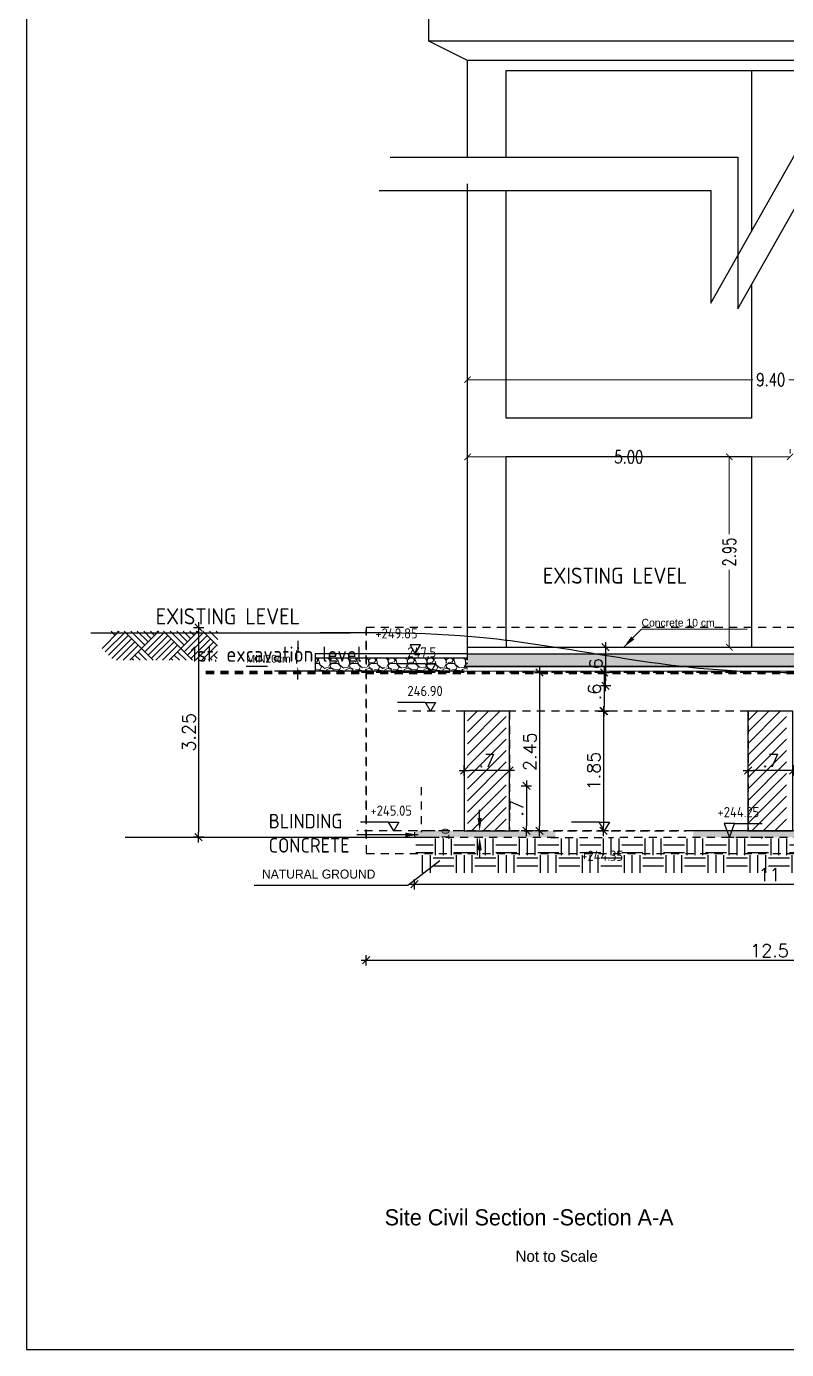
# Model space of a CAD drawing. Extents: x 166525 to 167198, y 178739 to 179747.
# Drawn here: x 166626.24 to 166638.02, y 179219.67 to 179240.17 of the extents above; entities that cross this region are included whole.
import ezdxf

# ---------------------------------------------------------------- set-up
doc = ezdxf.new("R2010")
doc.units = 0
doc.header["$MEASUREMENT"] = 0
for name, pattern in [('AUSGEZOGEN', [0]), ('HIDDEN2', [0.1875, 0.125, -0.0625]), ('VONLAYER', [0])]:
    doc.linetypes.add(name, pattern=pattern)
doc.layers.get('0').update_dxf_attribs({"linetype": 'CONTINUOUS'})
doc.layers.get('DEFPOINTS').update_dxf_attribs({"linetype": 'CONTINUOUS'})
doc.layers.add('BEAM', color=6, linetype='CONTINUOUS', lineweight=13)
for name, color, linetype in [('EBENE0', 7, 'AUSGEZOGEN'), ('HATH', 253, 'CONTINUOUS'), ('Line 1', 2, 'CONTINUOUS'), ('RAMPE', 7, 'AUSGEZOGEN')]:
    doc.layers.add(name, color=color, linetype=linetype)
doc.styles.add('DIM', font='simplex.shx', dxfattribs={"width": 0.75})
doc.styles.add('ISO8', font='iso8')
doc.styles.add('ROMAND10', font='ROMAND.shx', dxfattribs={"height": 0.2})
doc.dimstyles.new('1-100-layout', dxfattribs={"dimtxt": 0.2, "dimasz": 0.08, "dimexe": 0.18, "dimexo": 0.0625, "dimgap": 0.05, "dimtad": 1, "dimzin": 12, "dimdsep": 46, "dimtxsty": 'ROMAND10', "dimblk": '2', "dimcen": 0, "dimdle": 0.15, "dimse1": 1, "dimse2": 1, "dimclrd": 256, "dimclre": 9, "dimclrt": 1, "dimazin": 0, "dimtfac": 1, "dimtix": 1, "dimtofl": 0, "dimtmove": 2, "dimatfit": 0, "dimldrblk": '2', "dimfxl": 1, "dimtolj": 1, "dimtzin": 0, "dimlwd": -1, "dimlwe": -1, "dimarcsym": 0})
doc.dimstyles.new('MUTASIM', dxfattribs={"dimscale": 0.9995, "dimtxt": 0.2, "dimasz": 0.1, "dimexe": 0.05, "dimexo": 0.12, "dimgap": 0.05, "dimtad": 0, "dimzin": 0, "dimdsep": 46, "dimtxsty": 'DIM', "dimblk": 'ARCHTICK', "dimcen": 0.09, "dimclrd": 35, "dimclre": 33, "dimclrt": 256, "dimazin": 0, "dimtfac": 1, "dimtofl": 0, "dimtmove": 1, "dimatfit": 3, "dimfxl": 0.18, "dimtolj": 1, "dimtzin": 0, "dimlwd": 13, "dimlwe": 9, "dimarcsym": 0})
doc.dimstyles.get("Standard").update_dxf_attribs({"dimtxt": 0.18, "dimasz": 0.2, "dimexe": 0.2, "dimexo": 0.1, "dimgap": 0.1, "dimtad": 0, "dimzin": 0, "dimdsep": 46, "dimtxsty": 'Standard', "dimcen": 0.1, "dimse1": 1, "dimse2": 1, "dimclrd": 8, "dimadec": 0, "dimazin": 0, "dimtfac": 1, "dimtofl": 0, "dimtmove": 2, "dimatfit": 3, "dimfxl": 1, "dimtolj": 1, "dimtzin": 0, "dimarcsym": 0})

# ---------------------------------------------------------------- blocks, each defined once
blk = doc.blocks.new('*D360')
at = {"color": 8, "linetype": 'HIDDEN2', "lineweight": -2, "transparency": 16777216}
for p, q in [((166633.264, 179227.904), (166633.264, 179228.104)), ((166633.264, 179227.404), (166633.264, 179227.204))]:
    blk.add_line(p, q, dxfattribs=at)
at = {"color": 8, "linetype": 'HIDDEN2', "transparency": 16777216}
for points in [[(166633.231, 179227.904), (166633.297, 179227.904), (166633.264, 179227.704)], [(166633.231, 179227.404), (166633.297, 179227.404), (166633.264, 179227.604)]]:
    blk.add_solid(points, dxfattribs=at)
at = {"layer": 'DEFPOINTS', "color": 0, "linetype": 'HIDDEN2', "transparency": 16777216}
for p in [(166633.264, 179227.704), (166633.264, 179227.704), (166633.264, 179227.604)]:
    blk.add_point(p, dxfattribs=at)
at = {"color": 0, "linetype": 'HIDDEN2', "transparency": 16777216, "insert": (166632.734, 179227.654), "char_height": 0.12, "attachment_point": 5, "rotation": 90}
blk.add_mtext('\\A1;10', dxfattribs=at)
blk = doc.blocks.new('2')
for p, q in [((1, 0), (-1, 0)), ((0.71, 0.71), (-0.71, -0.71)), ((0, 1), (0, -1))]:
    blk.add_line(p, q)
blk = doc.blocks.new('*D835')
at = {"transparency": 16777216}
blk.add_line((166635.194, 179230.077), (166635.194, 179229.637), dxfattribs=at)
at = {"layer": 'DEFPOINTS', "color": 0, "linetype": 'Continuous', "transparency": 16777216}
for p in [(166635.288, 179230.157), (166635.194, 179229.557), (166635.288, 179229.557)]:
    blk.add_point(p, dxfattribs=at)
at = {"linetype": 'Continuous', "transparency": 16777216, "xscale": 0.08, "yscale": 0.08, "zscale": 0.08}
for p, rotation in [((166635.194, 179230.157), 90), ((166635.194, 179229.557), 270)]:
    blk.add_blockref('2', p, dxfattribs=dict(at, rotation=rotation))
at = {"color": 1, "linetype": 'Continuous', "transparency": 16777216, "insert": (166635.044, 179229.857), "char_height": 0.2, "attachment_point": 5, "rotation": 90, "style": 'ROMAND10'}
blk.add_mtext('\\A1;.6', dxfattribs=at)
blk = doc.blocks.new('*D836')
at = {"transparency": 16777216}
blk.add_line((166635.183, 179229.477), (166635.183, 179227.784), dxfattribs=at)
at = {"layer": 'DEFPOINTS', "color": 0, "linetype": 'Continuous', "transparency": 16777216}
for p in [(166635.864, 179229.557), (166635.183, 179227.704), (166635.864, 179227.704)]:
    blk.add_point(p, dxfattribs=at)
at = {"linetype": 'Continuous', "transparency": 16777216, "xscale": 0.08, "yscale": 0.08, "zscale": 0.08}
for p, rotation in [((166635.183, 179229.557), 90), ((166635.183, 179227.704), 270)]:
    blk.add_blockref('2', p, dxfattribs=dict(at, rotation=rotation))
at = {"color": 1, "linetype": 'Continuous', "transparency": 16777216, "insert": (166635.033, 179228.631), "char_height": 0.2, "attachment_point": 5, "rotation": 90, "style": 'ROMAND10'}
blk.add_mtext('\\A1;1.85', dxfattribs=at)
blk = doc.blocks.new('*D837')
at = {"transparency": 16777216}
blk.add_line((166635.216, 179230.47), (166635.216, 179230.03), dxfattribs=at)
at = {"layer": 'DEFPOINTS', "color": 0, "linetype": 'Continuous', "transparency": 16777216}
for p in [(166633.519, 179230.55), (166633.519, 179229.95), (166635.216, 179229.95)]:
    blk.add_point(p, dxfattribs=at)
at = {"linetype": 'Continuous', "transparency": 16777216, "xscale": 0.08, "yscale": 0.08, "zscale": 0.08}
for p, rotation in [((166635.216, 179230.55), 90), ((166635.216, 179229.95), 270)]:
    blk.add_blockref('2', p, dxfattribs=dict(at, rotation=rotation))
at = {"color": 1, "linetype": 'Continuous', "transparency": 16777216, "insert": (166635.066, 179230.25), "char_height": 0.2, "attachment_point": 5, "rotation": 90, "style": 'ROMAND10'}
blk.add_mtext('\\A1;.6', dxfattribs=at)
blk = doc.blocks.new('*D838')
at = {"transparency": 16777216}
blk.add_line((166628.908, 179230.777), (166628.908, 179227.684), dxfattribs=at)
at = {"layer": 'DEFPOINTS', "color": 0, "linetype": 'Continuous', "transparency": 16777216}
for p in [(166630.088, 179230.857), (166628.908, 179227.604), (166629.613, 179227.604)]:
    blk.add_point(p, dxfattribs=at)
at = {"linetype": 'Continuous', "transparency": 16777216, "xscale": 0.08, "yscale": 0.08, "zscale": 0.08}
for p, rotation in [((166628.908, 179230.857), 90), ((166628.908, 179227.604), 270)]:
    blk.add_blockref('2', p, dxfattribs=dict(at, rotation=rotation))
at = {"color": 1, "linetype": 'Continuous', "transparency": 16777216, "insert": (166628.758, 179229.231), "char_height": 0.2, "attachment_point": 5, "rotation": 90, "style": 'ROMAND10'}
blk.add_mtext('\\A1;3.25', dxfattribs=at)
blk = doc.blocks.new('*D839')
at = {"transparency": 16777216}
blk.add_line((166632.336, 179226.877), (166643.176, 179226.877), dxfattribs=at)
at = {"layer": 'DEFPOINTS', "color": 0, "linetype": 'Continuous', "transparency": 16777216}
for p in [(166632.256, 179228.386), (166643.256, 179228.356), (166643.256, 179226.877)]:
    blk.add_point(p, dxfattribs=at)
at = {"linetype": 'Continuous', "transparency": 16777216, "xscale": 0.08, "yscale": 0.08, "zscale": 0.08, "rotation": 180}
blk.add_blockref('2', (166632.256, 179226.877), dxfattribs=at)
at = {"linetype": 'Continuous', "transparency": 16777216, "xscale": 0.08, "yscale": 0.08, "zscale": 0.08}
blk.add_blockref('2', (166643.256, 179226.877), dxfattribs=at)
at = {"color": 1, "linetype": 'Continuous', "transparency": 16777216, "insert": (166637.756, 179227.027), "char_height": 0.2, "attachment_point": 5, "style": 'ROMAND10'}
blk.add_mtext('\\A1;11', dxfattribs=at)
blk = doc.blocks.new('*D840')
at = {"transparency": 16777216}
blk.add_line((166631.586, 179225.698), (166643.926, 179225.698), dxfattribs=at)
at = {"layer": 'DEFPOINTS', "color": 0, "linetype": 'Continuous', "transparency": 16777216}
for p in [(166631.506, 179229.674), (166644.006, 179229.674), (166644.006, 179225.698)]:
    blk.add_point(p, dxfattribs=at)
at = {"linetype": 'Continuous', "transparency": 16777216, "xscale": 0.08, "yscale": 0.08, "zscale": 0.08, "rotation": 180}
blk.add_blockref('2', (166631.506, 179225.698), dxfattribs=at)
at = {"linetype": 'Continuous', "transparency": 16777216, "xscale": 0.08, "yscale": 0.08, "zscale": 0.08}
blk.add_blockref('2', (166644.006, 179225.698), dxfattribs=at)
at = {"color": 1, "linetype": 'Continuous', "transparency": 16777216, "insert": (166637.756, 179225.848), "char_height": 0.2, "attachment_point": 5, "style": 'ROMAND10'}
blk.add_mtext('\\A1;12.5', dxfattribs=at)
blk = doc.blocks.new('*D841')
at = {"transparency": 16777216}
blk.add_line((166633.989, 179228.324), (166633.989, 179227.784), dxfattribs=at)
at = {"layer": 'DEFPOINTS', "color": 0, "linetype": 'Continuous', "transparency": 16777216}
for p in [(166634.142, 179228.404), (166633.989, 179227.704), (166634.142, 179227.704)]:
    blk.add_point(p, dxfattribs=at)
at = {"linetype": 'Continuous', "transparency": 16777216, "xscale": 0.08, "yscale": 0.08, "zscale": 0.08}
for p, rotation in [((166633.989, 179228.404), 90), ((166633.989, 179227.704), 270)]:
    blk.add_blockref('2', p, dxfattribs=dict(at, rotation=rotation))
at = {"color": 1, "linetype": 'Continuous', "transparency": 16777216, "insert": (166633.839, 179228.054), "char_height": 0.2, "attachment_point": 5, "rotation": 90, "style": 'ROMAND10'}
blk.add_mtext('\\A1;.7', dxfattribs=at)
blk = doc.blocks.new('*D842')
at = {"transparency": 16777216}
blk.add_line((166634.192, 179230.077), (166634.192, 179227.784), dxfattribs=at)
at = {"layer": 'DEFPOINTS', "color": 0, "linetype": 'Continuous', "transparency": 16777216}
for p in [(166634.381, 179230.157), (166634.192, 179227.704), (166634.381, 179227.704)]:
    blk.add_point(p, dxfattribs=at)
at = {"linetype": 'Continuous', "transparency": 16777216, "xscale": 0.08, "yscale": 0.08, "zscale": 0.08}
for p, rotation in [((166634.192, 179230.157), 90), ((166634.192, 179227.704), 270)]:
    blk.add_blockref('2', p, dxfattribs=dict(at, rotation=rotation))
at = {"color": 1, "linetype": 'Continuous', "transparency": 16777216, "insert": (166634.042, 179228.931), "char_height": 0.2, "attachment_point": 5, "rotation": 90, "style": 'ROMAND10'}
blk.add_mtext('\\A1;2.45', dxfattribs=at)
blk = doc.blocks.new('*D847')
at = {"transparency": 16777216}
blk.add_line((166633.646, 179228.641), (166633.106, 179228.641), dxfattribs=at)
at = {"layer": 'DEFPOINTS', "color": 0, "linetype": 'Continuous', "transparency": 16777216}
for p in [(166633.026, 179228.776), (166633.726, 179228.775), (166633.026, 179228.641)]:
    blk.add_point(p, dxfattribs=at)
at = {"linetype": 'Continuous', "transparency": 16777216, "xscale": 0.08, "yscale": 0.08, "zscale": 0.08, "rotation": 180}
blk.add_blockref('2', (166633.026, 179228.641), dxfattribs=at)
at = {"linetype": 'Continuous', "transparency": 16777216, "xscale": 0.08, "yscale": 0.08, "zscale": 0.08}
blk.add_blockref('2', (166633.726, 179228.641), dxfattribs=at)
at = {"color": 1, "linetype": 'Continuous', "transparency": 16777216, "insert": (166633.376, 179228.791), "char_height": 0.2, "attachment_point": 5, "style": 'ROMAND10'}
blk.add_mtext('\\A1;.7', dxfattribs=at)
blk = doc.blocks.new('*D848')
at = {"transparency": 16777216}
blk.add_line((166638.046, 179228.641), (166637.506, 179228.641), dxfattribs=at)
at = {"layer": 'DEFPOINTS', "color": 0, "linetype": 'Continuous', "transparency": 16777216}
for p in [(166637.426, 179228.776), (166638.126, 179228.775), (166637.426, 179228.641)]:
    blk.add_point(p, dxfattribs=at)
at = {"linetype": 'Continuous', "transparency": 16777216, "xscale": 0.08, "yscale": 0.08, "zscale": 0.08, "rotation": 180}
blk.add_blockref('2', (166637.426, 179228.641), dxfattribs=at)
at = {"linetype": 'Continuous', "transparency": 16777216, "xscale": 0.08, "yscale": 0.08, "zscale": 0.08}
blk.add_blockref('2', (166638.126, 179228.641), dxfattribs=at)
at = {"color": 1, "linetype": 'Continuous', "transparency": 16777216, "insert": (166637.776, 179228.791), "char_height": 0.2, "attachment_point": 5, "style": 'ROMAND10'}
blk.add_mtext('\\A1;.7', dxfattribs=at)
blk = doc.blocks.new('_ARCHTICK')
at = {"color": 0, "linetype": 'ByBlock', "const_width": 0.15}
blk.add_lwpolyline([(-0.5, -0.5), (0.5, 0.5)], dxfattribs=at)
blk = doc.blocks.new('*D860')
at = {"layer": 'BEAM', "color": 33, "linetype": 'Continuous', "lineweight": 9, "transparency": 16777216}
for p, q in [((166636.831, 179233.5), (166637.184, 179233.5)), ((166637.03, 179230.55), (166637.184, 179230.55))]:
    blk.add_line(p, q, dxfattribs=at)
at = {"layer": 'BEAM', "color": 35, "linetype": 'Continuous', "lineweight": 13, "transparency": 16777216}
for p, q in [((166637.134, 179233.5), (166637.134, 179232.303)), ((166637.134, 179230.55), (166637.134, 179231.747))]:
    blk.add_line(p, q, dxfattribs=at)
at = {"layer": 'DEFPOINTS', "color": 0, "linetype": 'Continuous', "transparency": 16777216}
for p in [(166636.711, 179233.5), (166636.91, 179230.55), (166637.134, 179230.55)]:
    blk.add_point(p, dxfattribs=at)
at = {"layer": 'BEAM', "color": 35, "linetype": 'Continuous', "lineweight": 13, "transparency": 16777216, "xscale": 0.09995000000000001, "yscale": 0.09995000000000001, "zscale": 0.09995000000000001}
for p, rotation in [((166637.134, 179233.5), 90), ((166637.134, 179230.55), 270)]:
    blk.add_blockref('_ARCHTICK', p, dxfattribs=dict(at, rotation=rotation))
at = {"layer": 'BEAM', "linetype": 'Continuous', "transparency": 16777216, "insert": (166637.134, 179232.025), "char_height": 0.1999, "attachment_point": 5, "rotation": 90, "style": 'DIM'}
blk.add_mtext('\\A1;2.95', dxfattribs=at)
blk = doc.blocks.new('*D862')
at = {"layer": 'BEAM', "color": 33, "linetype": 'Continuous', "lineweight": 9, "transparency": 16777216}
for p, q in [((166633.076, 179233.62), (166633.076, 179233.55)), ((166638.076, 179233.62), (166638.076, 179233.55))]:
    blk.add_line(p, q, dxfattribs=at)
at = {"layer": 'BEAM', "color": 35, "linetype": 'Continuous', "lineweight": 13, "transparency": 16777216}
for p, q in [((166633.076, 179233.5), (166635.298, 179233.5)), ((166638.076, 179233.5), (166635.855, 179233.5))]:
    blk.add_line(p, q, dxfattribs=at)
at = {"layer": 'DEFPOINTS', "color": 0, "linetype": 'Continuous', "transparency": 16777216}
for p in [(166633.076, 179233.5), (166633.076, 179233.5), (166638.076, 179233.5)]:
    blk.add_point(p, dxfattribs=at)
at = {"layer": 'BEAM', "color": 35, "linetype": 'Continuous', "lineweight": 13, "transparency": 16777216, "xscale": 0.09995000000000001, "yscale": 0.09995000000000001, "zscale": 0.09995000000000001, "rotation": 180}
blk.add_blockref('_ARCHTICK', (166633.076, 179233.5), dxfattribs=at)
at = {"layer": 'BEAM', "color": 35, "linetype": 'Continuous', "lineweight": 13, "transparency": 16777216, "xscale": 0.09995000000000001, "yscale": 0.09995000000000001, "zscale": 0.09995000000000001}
blk.add_blockref('_ARCHTICK', (166638.076, 179233.5), dxfattribs=at)
at = {"layer": 'BEAM', "linetype": 'Continuous', "transparency": 16777216, "insert": (166635.576, 179233.5), "char_height": 0.1999, "attachment_point": 5, "style": 'DIM'}
blk.add_mtext('\\A1;5.00', dxfattribs=at)
blk = doc.blocks.new('*D863')
at = {"layer": 'BEAM', "color": 33, "linetype": 'Continuous', "lineweight": 9, "transparency": 16777216}
for p, q in [((166642.476, 179234.934), (166642.476, 179234.646)), ((166633.076, 179234.16), (166633.076, 179234.746))]:
    blk.add_line(p, q, dxfattribs=at)
at = {"layer": 'BEAM', "color": 35, "linetype": 'Continuous', "lineweight": 13, "transparency": 16777216}
for p, q in [((166633.076, 179234.696), (166637.498, 179234.696)), ((166642.476, 179234.696), (166638.055, 179234.696))]:
    blk.add_line(p, q, dxfattribs=at)
at = {"layer": 'DEFPOINTS', "color": 0, "linetype": 'Continuous', "transparency": 16777216}
for p in [(166642.476, 179235.054), (166642.476, 179234.696), (166633.076, 179234.04)]:
    blk.add_point(p, dxfattribs=at)
at = {"layer": 'BEAM', "color": 35, "linetype": 'Continuous', "lineweight": 13, "transparency": 16777216, "xscale": 0.09995000000000001, "yscale": 0.09995000000000001, "zscale": 0.09995000000000001, "rotation": 180}
blk.add_blockref('_ARCHTICK', (166633.076, 179234.696), dxfattribs=at)
at = {"layer": 'BEAM', "color": 35, "linetype": 'Continuous', "lineweight": 13, "transparency": 16777216, "xscale": 0.09995000000000001, "yscale": 0.09995000000000001, "zscale": 0.09995000000000001}
blk.add_blockref('_ARCHTICK', (166642.476, 179234.696), dxfattribs=at)
at = {"layer": 'BEAM', "linetype": 'Continuous', "transparency": 16777216, "insert": (166637.776, 179234.696), "char_height": 0.1999, "attachment_point": 5, "style": 'DIM'}
blk.add_mtext('\\A1;9.40', dxfattribs=at)

msp = doc.modelspace()

# ---------------------------------------------------------------- hatches: boundary and pattern name
h = msp.add_hatch()
h.set_pattern_fill('AR-CONC', color=8, scale=0.02, style=0)
h.set_pattern_definition([(50, (166359.8787, 179195.08438), (0.143452037, -0.012550427), [0.015, -0.165]), (355, (166359.8787, 179195.08438), (-0.02775027, 0.15043843), [0.012, -0.132]), (100.4514, (166359.89066, 179195.08334), (0.115701876, 0.13788791), [0.01274804, -0.14022842]), (46.1842, (166359.8787, 179195.12438), (0.21344821, -0.0331038), [0.0225, -0.2475]), (96.6356, (166359.89649, 179195.12162), (0.18693254, 0.19482357), [0.01912206, -0.2103426]), (351.1842, (166359.8787, 179195.12438), (0.18693239, 0.19482372), [0.018, -0.198]), (21, (166359.8987, 179195.11438), (0.11938141, -0.08052378), [0.015, -0.165]), (326, (166359.8987, 179195.11438), (0.04866307, 0.14503001), [0.012, -0.132]), (71.4514, (166359.90865, 179195.10767), (0.168044526, 0.0645061), [0.01274804, -0.14022842]), (37.5, (166359.8787, 179195.08438), (0.002431971, 0.066578771), [0, -0.1304, 0, -0.134, 0, -0.1325]), (7.5, (166359.8787, 179195.08438), (0.052613907, 0.078882342), [0, -0.0764, 0, -0.1274, 0, -0.0505]), (327.5, (166359.8341, 179195.08438), (0.106764487, -0.004510974), [0, -0.05, 0, -0.156, 0, -0.207]), (317.5, (166359.8141, 179195.08438), (0.116637234, 0.020020996), [0, -0.065, 0, -0.1036, 0, -0.147])])
h.paths.add_polyline_path([(166634.43634, 179227.7039), (166632.27634, 179227.7039), (166632.27634, 179227.6039), (166634.43634, 179227.6039)])
h.paths.add_polyline_path([(166638.93634, 179227.7039), (166636.57634, 179227.7039), (166636.57634, 179227.6039), (166638.93634, 179227.6039)])
h.paths.add_polyline_path([(166643.23634, 179227.7039), (166641.07634, 179227.7039), (166641.07634, 179227.6039), (166643.23634, 179227.6039)])
at = {"linetype": 'Continuous'}
h = msp.add_hatch(dxfattribs=at)
h.set_pattern_fill('EARTH', color=8, scale=1.3, style=0)
h.set_pattern_definition([(0, (-1015.78436, -246.7339), (0.325, 0.325), [0.325, -0.325]), (0, (-1015.78436, -246.612), (0.325, 0.325), [0.325, -0.325]), (0, (-1015.78436, -246.49014), (0.325, 0.325), [0.325, -0.325]), (90, (-1015.74373, -246.4495), (-0.325, 0.325), [0.325, -0.325]), (90, (-1015.62186, -246.4495), (-0.325, 0.325), [0.325, -0.325]), (90, (-1015.49998, -246.4495), (-0.325, 0.325), [0.325, -0.325])])
h.paths.add_polyline_path([(166632.27634, 179227.58709), (166632.27634, 179227.05311), (166643.26872, 179227.05311), (166643.26872, 179227.58709)])
at = {"layer": 'HATH', "linetype": 'Continuous'}
h = msp.add_hatch(dxfattribs=at)
h.set_pattern_fill('ANSI31', color=256)
h.set_pattern_definition([(45, (0, 2.05383), (-0.08838834765, 0.08838834765), [])])
h.paths.add_polyline_path([(166633.67634, 179229.5572), (166633.07634, 179229.5572), (166633.07634, 179227.7039), (166633.67634, 179227.7039)])
h = msp.add_hatch(dxfattribs=at)
h.set_pattern_fill('ANSI31', color=256)
h.set_pattern_definition([(45, (4.34456, 2.05383), (-0.08838834765, 0.08838834765), [])])
h.paths.add_polyline_path([(166638.02089, 179229.5572), (166637.42089, 179229.5572), (166637.42089, 179227.7039), (166638.02089, 179227.7039)])
at = {"layer": 'Line 1', "lineweight": 5}
h = msp.add_hatch(dxfattribs=at)
h.set_pattern_fill('GRAVEL', color=256, scale=0.3, style=0)
h.set_pattern_definition([(228.0128, (166005.127063, 179109.333317), (-2.39999946965, -2.7000004025), [0.0403608, -3.9957264]), (184.9697, (166005.100063, 179109.303317), (3.60000031546, 0.2999973921), [0.0692604, -6.8567775]), (132.5104, (166005.031063, 179109.297317), (2.9999972155, -3.30000260216), [0.0488364, -4.8348096]), (267.2737, (166004.914063, 179109.222317), (0.29999880532, 6.0000000885), [0.0630714, -6.2440674]), (292.8337, (166004.911063, 179109.159317), (-1.50000297163, 3.59999892353), [0.0618465, -6.1228119]), (357.2737, (166004.935063, 179109.102317), (-6.0000000885, 0.29999880532), [0.0630714, -6.2440674]), (37.6942, (166004.998063, 179109.099317), (-3.90000220369, -2.99999712155), [0.0834087, -8.2574547]), (72.2553, (166005.064063, 179109.150317), (2.10000322881, 6.59999886937), [0.0787464, -7.7958963]), (121.4296, (166005.088063, 179109.225317), (-2.40000247025, 3.89999851095), [0.063285, -6.2652219]), (175.2364, (166005.055063, 179109.279317), (3.3000002839, -0.2999974598), [0.0722496, -3.5402289]), (222.3974, (166004.983063, 179109.285317), (-3.60000220532, -3.2999976246), [0.0934344, -9.2500125]), (138.8141, (166005.211063, 179109.219317), (-2.100000884, 1.799999194), [0.0318903, -3.1571532]), (171.4692, (166005.187063, 179109.240317), (3.89999948544, -0.600002373), [0.0606711, -6.0064533]), (225, (166005.12706, 179109.24932), (-3e-17, -0.30000009), [0.0424263, -0.3818376]), (203.1986, (166005.106063, 179109.285317), (1.4999999192, 0.6000003976), [0.0228474, -2.2618845]), (291.8014, (166005.085063, 179109.27632), (-0.299999973, 0.900000082), [0.0323109, -1.5832386]), (30.9638, (166005.097063, 179109.246317), (0.8999994067, 0.600000745), [0.0524787, -1.6968069]), (161.5651, (166005.14206, 179109.27332), (0.60000013, -0.299999521), [0.0379473, -0.9107361]), (16.3895, (166004.911063, 179109.276317), (3.00000065952, 0.89999781295), [0.05316, -5.2628535]), (70.3462, (166004.962063, 179109.291317), (-1.1999985742, -3.3000006407), [0.0445983, -4.4152224]), (293.1986, (166005.142063, 179109.333317), (-0.6000003976, 1.4999999192), [0.0456945, -2.2390374]), (343.6105, (166005.160063, 179109.291317), (-3.00000065952, 0.89999781295), [0.05316, -5.2628535]), (339.444, (166004.911063, 179109.090317), (-1.5000005534, 0.599998799), [0.051264, -2.5119372]), (294.7751, (166004.959063, 179109.072317), (-1.4999976568, 3.30000102655), [0.0429534, -4.2523929]), (66.8014, (166005.145063, 179109.033317), (0.6000003976, 1.4999999192), [0.0456945, -2.2390374]), (17.354, (166005.163063, 179109.075317), (-3.90000060573, -1.1999983507), [0.0502893, -4.9786272]), (69.444, (166004.998063, 179109.033317), (-0.599998799, -1.5000005534), [0.025632, -2.5375692]), (101.3099, (166005.127063, 179109.03332), (-0.2999992896, 1.2000002257), [0.015297, -1.5144087]), (165.9638, (166005.12406, 179109.04832), (0.900000164, -0.299999417), [0.0618465, -1.175085]), (186.009, (166005.064063, 179109.063317), (2.99999992527, 0.29999979524), [0.057315, -5.6741769]), (303.6901, (166005.09706, 179109.21932), (-0.3000004, 0.599999867), [0.0432666, -1.0383987]), (353.1572, (166005.121063, 179109.183317), (5.09999980964, -0.60000239938), [0.0755382, -7.4782689]), (60.9454, (166005.196063, 179109.174317), (-1.2000000082, -2.1000001154), [0.0308868, -3.0578022]), (90, (166005.21106, 179109.20132), (-0.3, 0.3), [0.018, -0.282]), (120.2564, (166005.058063, 179109.072317), (1.19999846604, -2.10000073676), [0.0416772, -4.126056]), (48.0128, (166005.037063, 179109.108317), (2.39999946965, 2.7000004025), [0.0807216, -3.9553656]), (0, (166005.09106, 179109.16832), (0.3, 0.3), [0.078, -0.222]), (325.3048, (166005.169063, 179109.168317), (-2.9999982777, 2.1000025829), [0.0474342, -4.6959822]), (254.0546, (166005.208063, 179109.141317), (-0.2999999668, -1.200000038), [0.0436806, -2.1403524]), (207.646, (166005.196063, 179109.099317), (-5.69999874215, -3.00000231395), [0.0711195, -7.0408422]), (175.4261, (166005.133063, 179109.066317), (-3.9000001675, 0.29999844035), [0.0752397, -7.4487222])])
h.paths.add_polyline_path([(166633.07634, 179230.45007), (166633.07634, 179230.25007), (166642.47634, 179230.25007), (166642.47634, 179230.45007)])
h = msp.add_hatch(dxfattribs=at)
h.set_pattern_fill('GRAVEL', color=256, scale=0.3, style=0)
h.set_pattern_definition([(311.9872, (167261.025613, 179109.263317), (2.39999946965, -2.7000004025), [0.0403608, -3.9957264]), (355.0303, (167261.052613, 179109.233317), (-3.60000031546, 0.2999973921), [0.0692604, -6.8567775]), (47.4896, (167261.121613, 179109.227317), (-2.9999972155, -3.30000260216), [0.0488364, -4.8348096]), (272.7263, (167261.238613, 179109.152317), (-0.29999880532, 6.0000000885), [0.0630714, -6.2440674]), (247.1663, (167261.241613, 179109.089317), (1.50000297163, 3.59999892353), [0.0618465, -6.1228119]), (182.7263, (167261.217613, 179109.032317), (6.0000000885, 0.29999880532), [0.0630714, -6.2440674]), (142.3058, (167261.154613, 179109.029317), (3.90000220369, -2.99999712155), [0.0834087, -8.2574547]), (107.7447, (167261.088613, 179109.080317), (-2.10000322881, 6.59999886937), [0.0787464, -7.7958963]), (58.5704, (167261.064613, 179109.155317), (2.40000247025, 3.89999851095), [0.063285, -6.2652219]), (4.7636, (167261.097613, 179109.209317), (-3.3000002839, -0.2999974598), [0.0722496, -3.5402289]), (317.6026, (167261.169613, 179109.215317), (3.60000220532, -3.2999976246), [0.0934344, -9.2500125]), (41.1859, (167260.941613, 179109.149317), (2.100000884, 1.799999194), [0.0318903, -3.1571532]), (8.5308, (167260.965613, 179109.170317), (-3.89999948544, -0.600002373), [0.0606711, -6.0064533]), (315, (167261.02561, 179109.17932), (3e-17, -0.30000009), [0.0424263, -0.3818376]), (336.8014, (167261.046613, 179109.215317), (-1.4999999192, 0.6000003976), [0.0228474, -2.2618845]), (248.1986, (167261.06761, 179109.20632), (0.299999973, 0.900000082), [0.0323109, -1.5832386]), (149.0362, (167261.055613, 179109.176317), (-0.8999994067, 0.600000745), [0.0524787, -1.6968069]), (18.4349, (167261.01061, 179109.20332), (-0.60000013, -0.299999521), [0.0379473, -0.9107361]), (163.6105, (167261.241613, 179109.206317), (-3.00000065952, 0.89999781295), [0.05316, -5.2628535]), (109.6538, (167261.190613, 179109.221317), (1.1999985742, -3.3000006407), [0.0445983, -4.4152224]), (246.8014, (167261.010613, 179109.263317), (0.6000003976, 1.4999999192), [0.0456945, -2.2390374]), (196.3895, (167260.992613, 179109.221317), (3.00000065952, 0.89999781295), [0.05316, -5.2628535]), (200.556, (167261.241613, 179109.020317), (1.5000005534, 0.599998799), [0.051264, -2.5119372]), (245.2249, (167261.193613, 179109.002317), (1.4999976568, 3.30000102655), [0.0429534, -4.2523929]), (113.1986, (167261.007613, 179108.963317), (-0.6000003976, 1.4999999192), [0.0456945, -2.2390374]), (162.646, (167260.989613, 179109.005317), (3.90000060573, -1.1999983507), [0.0502893, -4.9786272]), (110.556, (167261.154613, 179108.963317), (0.599998799, -1.5000005534), [0.025632, -2.5375692]), (78.6901, (167261.02561, 179108.96332), (0.2999992896, 1.2000002257), [0.015297, -1.5144087]), (14.0362, (167261.02861, 179108.97832), (-0.900000164, -0.299999417), [0.0618465, -1.175085]), (353.991, (167261.088613, 179108.993317), (-2.99999992527, 0.29999979524), [0.057315, -5.6741769]), (236.3099, (167261.05561, 179109.14932), (0.3000004, 0.599999867), [0.0432666, -1.0383987]), (186.8428, (167261.031613, 179109.113317), (-5.09999980964, -0.60000239938), [0.0755382, -7.4782689]), (119.0546, (167260.956613, 179109.104317), (1.2000000082, -2.1000001154), [0.0308868, -3.0578022]), (90, (167260.9416, 179109.13132), (0.3, 0.3), [0.018, -0.282]), (59.7436, (167261.094613, 179109.002317), (-1.19999846604, -2.10000073676), [0.0416772, -4.126056]), (131.9872, (167261.115613, 179109.038317), (-2.39999946965, 2.7000004025), [0.0807216, -3.9553656]), (180, (167261.0616, 179109.09832), (-0.3, 0.3), [0.078, -0.222]), (214.6952, (167260.983613, 179109.098317), (2.9999982777, 2.1000025829), [0.0474342, -4.6959822]), (285.9454, (167260.944613, 179109.071317), (0.2999999668, -1.200000038), [0.0436806, -2.1403524]), (332.354, (167260.956613, 179109.029317), (5.69999874215, -3.00000231395), [0.0711195, -7.0408422]), (4.5739, (167261.019613, 179108.996317), (3.9000001675, 0.29999844035), [0.0752397, -7.4487222])])
h.paths.add_polyline_path([(166630.71282, 179230.18007), (166630.71282, 179230.38007), (166633.07634, 179230.38007), (166633.07634, 179230.18007)])

# ---------------------------------------------------------------- linework, layer by layer
for p, q in [((166633.07634, 179239.44384), (166633.07634, 179239.64384)), ((166636.84809, 179235.88237), (166638.3099, 179238.46545)), ((166637.26592, 179235.79558), (166638.77198, 179238.46007)), ((166631.87596, 179238.14323), (166637.26592, 179238.14323)), ((166637.26592, 179238.14323), (166637.26592, 179235.79558)), ((166631.70588, 179237.63051), (166636.84809, 179237.63051)), ((166636.84809, 179237.63051), (166636.84809, 179235.88237)), ((166627.6784, 179230.79783), (166627.41049, 179230.52993)), ((166627.61414, 179230.73358), (166627.54988, 179230.79783)), ((166627.66505, 179230.78449), (166627.65171, 179230.79783)), ((166628.02143, 179230.52993), (166627.75353, 179230.79783)), ((166628.07234, 179230.58084), (166627.85535, 179230.79783)), ((166628.12326, 179230.63175), (166627.95718, 179230.79783)), ((166628.28934, 179230.79783), (166628.02143, 179230.52993)), ((166628.17417, 179230.68266), (166628.059, 179230.79783)), ((166628.22508, 179230.73358), (166628.16082, 179230.79783)), ((166628.27599, 179230.78449), (166628.26265, 179230.79783)), ((166628.63237, 179230.52993), (166628.36447, 179230.79783)), ((166628.68328, 179230.58084), (166628.46629, 179230.79783)), ((166628.7342, 179230.63175), (166628.56812, 179230.79783)), ((166628.90028, 179230.79783), (166628.63237, 179230.52993)), ((166628.78511, 179230.68266), (166628.66994, 179230.79783)), ((166628.83602, 179230.73358), (166628.77176, 179230.79783)), ((166628.88693, 179230.78449), (166628.87359, 179230.79783)), ((166629.20158, 179230.57167), (166628.97541, 179230.79783)), ((166629.20591, 179230.66915), (166629.07723, 179230.79783)), ((166629.21025, 179230.76664), (166629.17906, 179230.79783)), ((166627.76687, 179230.78449), (166627.4614, 179230.47902)), ((166627.81779, 179230.73358), (166627.51232, 179230.42811)), ((166627.8687, 179230.68266), (166627.56323, 179230.37719)), ((166627.91961, 179230.63175), (166627.63569, 179230.34783)), ((166628.37781, 179230.78449), (166628.07234, 179230.47902)), ((166628.42873, 179230.73358), (166628.12326, 179230.42811)), ((166628.47964, 179230.68266), (166628.17417, 179230.37719)), ((166628.53055, 179230.63175), (166628.24663, 179230.34783)), ((166628.98875, 179230.78449), (166628.68328, 179230.47902)), ((166629.03967, 179230.73358), (166628.7342, 179230.42811)), ((166629.09058, 179230.68266), (166628.78511, 179230.37719)), ((166629.14149, 179230.63175), (166628.85757, 179230.34783)), ((166633.67634, 179230.65007), (166633.67634, 179230.55007)), ((166627.97052, 179230.58084), (166627.73751, 179230.34783)), ((166628.02143, 179230.52993), (166627.83934, 179230.34783)), ((166627.99988, 179230.34783), (166627.91961, 179230.42811)), ((166628.10171, 179230.34783), (166627.97052, 179230.47902)), ((166628.20353, 179230.34783), (166628.02143, 179230.52993)), ((166628.58146, 179230.58084), (166628.34845, 179230.34783)), ((166628.63237, 179230.52993), (166628.45028, 179230.34783)), ((166628.61082, 179230.34783), (166628.53055, 179230.42811)), ((166628.71265, 179230.34783), (166628.58146, 179230.47902)), ((166628.81447, 179230.34783), (166628.63237, 179230.52993)), ((166629.1924, 179230.58084), (166628.95939, 179230.34783)), ((166629.19769, 179230.48431), (166629.06122, 179230.34783)), ((166629.1929, 179230.37669), (166629.14149, 179230.42811)), ((166629.19724, 179230.47418), (166629.1924, 179230.47902)), ((166633.07634, 179230.45007), (166642.52634, 179230.45007)), ((166627.89806, 179230.34783), (166627.8687, 179230.37719)), ((166628.509, 179230.34783), (166628.47964, 179230.37719)), ((166629.11994, 179230.34783), (166629.09058, 179230.37719))]:
    msp.add_line(p, q)
at = {"linetype": 'VONLAYER'}
for p, q in [((166630.44895, 179230.55006), (166630.44872, 179230.65006)), ((166630.44451, 179230.05007), (166630.44428, 179230.15007)), ((166632.14861, 179226.8648), (166632.6469, 179227.24292)), ((166629.76962, 179226.8648), (166632.14861, 179226.8648))]:
    msp.add_line(p, q, dxfattribs=at)
at = {"color": 2, "linetype": 'Continuous'}
for p, q in [((166633.07634, 179230.45007), (166630.71282, 179230.45007)), ((166630.71282, 179230.45007), (166630.71282, 179230.38007)), ((166633.07634, 179230.45007), (166631.75636, 179230.45007)), ((166633.02634, 179230.18007), (166630.08462, 179230.18007)), ((166633.07634, 179230.38007), (166630.71282, 179230.38007)), ((166630.71282, 179230.38007), (166630.71282, 179230.18007)), ((166632.56593, 179227.6039), (166627.76703, 179227.6039))]:
    msp.add_line(p, q, dxfattribs=at)
for points in [[(166626.2388, 179219.66595), (166649.23435, 179219.66595), (166649.23435, 179247.49525), (166626.2388, 179247.49525)], [(166633.72634, 179229.5572), (166633.02634, 179229.5572), (166633.02634, 179227.7039), (166633.72634, 179227.7039)], [(166638.11975, 179229.5572), (166637.41975, 179229.5572), (166637.41975, 179227.7039), (166638.11975, 179227.7039)]]:
    msp.add_lwpolyline(points, close=True, dxfattribs=at)
at = {"linetype": 'VONLAYER'}
for points in [[(166630.46562, 179230.5501), (166630.43228, 179230.55003), (166630.44918, 179230.45007)], [(166630.46095, 179230.1501), (166630.42762, 179230.15003), (166630.44406, 179230.25007)]]:
    msp.add_solid(points, dxfattribs=at)
at = {"layer": 'BEAM', "color": 2, "linetype": 'Continuous'}
msp.add_line((166630.08462, 179230.18007), (166643.15634, 179230.18007), dxfattribs=at)
at = {"layer": 'EBENE0', "linetype": 'AUSGEZOGEN'}
for p, q in [((166632.47634, 179239.94384), (166632.47634, 179246.24384)), ((166643.07634, 179239.94384), (166632.47634, 179239.94384)), ((166633.07634, 179239.64384), (166632.47634, 179239.94384)), ((166642.47634, 179239.64384), (166633.07634, 179239.64384)), ((166633.07634, 179238.14323), (166633.07634, 179239.44384)), ((166633.67634, 179238.14323), (166633.67634, 179239.48556)), ((166637.47634, 179239.48556), (166637.47634, 179236.99251)), ((166633.07634, 179230.35007), (166633.07634, 179237.73051)), ((166633.67634, 179234.10007), (166633.67634, 179237.63051)), ((166637.47634, 179236.16784), (166637.47634, 179234.10007)), ((166637.47634, 179234.10007), (166633.67634, 179234.10007)), ((166633.67634, 179230.65007), (166633.67634, 179233.50007)), ((166637.47634, 179233.50007), (166633.67634, 179233.50007)), ((166637.47634, 179233.50007), (166637.47634, 179230.55007)), ((166637.47634, 179230.25007), (166633.67634, 179230.25007)), ((166635.40532, 179230.25006), (166635.80532, 179230.25006))]:
    msp.add_line(p, q, dxfattribs=at)
at = {"layer": 'EBENE0', "color": 8, "linetype": 'HIDDEN2'}
for p, q in [((166631.50634, 179227.59989), (166631.50634, 179230.81663)), ((166632.45982, 179230.1572), (166631.31335, 179230.1572)), ((166633.02634, 179230.1572), (166631.92987, 179230.1572)), ((166633.02634, 179229.5572), (166631.92987, 179229.5572))]:
    msp.add_line(p, q, dxfattribs=at)
at = {"layer": 'EBENE0', "color": 3, "linetype": 'AUSGEZOGEN'}
for p, q in [((166632.3445, 179230.58646), (166632.187, 179230.58646)), ((166632.187, 179230.58646), (166632.26575, 179230.45007)), ((166632.26575, 179230.45007), (166632.3445, 179230.58646)), ((166632.42145, 179230.2936), (166631.99093, 179230.2936)), ((166632.42145, 179230.2936), (166632.57895, 179230.2936)), ((166632.5031, 179230.1572), (166632.42435, 179230.2936)), ((166632.58185, 179230.2936), (166632.5031, 179230.1572)), ((166632.42145, 179229.6936), (166631.99092, 179229.6936)), ((166632.42145, 179229.6936), (166632.57895, 179229.6936)), ((166632.5031, 179229.5572), (166632.42435, 179229.6936)), ((166632.58185, 179229.6936), (166632.5031, 179229.5572)), ((166631.84935, 179227.84029), (166631.41882, 179227.84029)), ((166631.84935, 179227.84029), (166632.00685, 179227.84029)), ((166631.931, 179227.7039), (166631.85225, 179227.84029)), ((166632.00975, 179227.84029), (166631.931, 179227.7039)), ((166635.11667, 179227.84029), (166634.68615, 179227.84029)), ((166635.19542, 179227.7039), (166635.11667, 179227.84029)), ((166635.11667, 179227.84029), (166635.27417, 179227.84029)), ((166635.27417, 179227.84029), (166635.19542, 179227.7039)), ((166637.21306, 179227.81676), (166637.05556, 179227.81676)), ((166637.05556, 179227.81676), (166637.13431, 179227.6039)), ((166637.13431, 179227.6039), (166637.21306, 179227.81676)), ((166637.21306, 179227.81676), (166637.64358, 179227.81676))]:
    msp.add_line(p, q, dxfattribs=at)
at = {"layer": 'EBENE0', "linetype": 'HIDDEN2'}
for p, q in [((166642.52634, 179230.25007), (166633.02634, 179230.25007)), ((166637.42634, 179230.1572), (166633.72634, 179230.1572)), ((166633.72634, 179227.7039), (166633.72634, 179229.5572)), ((166637.42634, 179229.5572), (166633.72634, 179229.5572)), ((166637.42634, 179229.5572), (166637.42634, 179227.7039)), ((166632.35634, 179228.3839), (166632.35634, 179227.7039)), ((166632.50424, 179227.7039), (166631.35777, 179227.7039)), ((166632.25634, 179227.6839), (166632.25634, 179227.6239)), ((166636.57634, 179227.7039), (166632.27634, 179227.7039)), ((166634.43634, 179227.6039), (166632.27634, 179227.6039)), ((166633.02634, 179227.7039), (166632.37634, 179227.7039)), ((166633.72634, 179227.7039), (166636.4669, 179227.7039)), ((166634.36355, 179227.6039), (166635.33228, 179227.6039)), ((166638.93634, 179227.6039), (166635.33228, 179227.6039)), ((166637.42634, 179227.7039), (166636.4669, 179227.7039)), ((166638.93634, 179227.7039), (166636.57634, 179227.7039)), ((166638.83634, 179227.7039), (166636.63634, 179227.7039)), ((166637.65227, 179227.6039), (166637.09495, 179227.6039))]:
    msp.add_line(p, q, dxfattribs=at)
at = {"layer": 'EBENE0', "color": 8, "linetype": 'HIDDEN2', "lineweight": 70}
msp.add_line((166648.49637, 179230.1572), (166628.94114, 179230.1572), dxfattribs=at)
at = {"layer": 'EBENE0', "linetype": 'AUSGEZOGEN'}
for points in [[(166633.67634, 179239.48556), (166637.47634, 179239.48556), (166638.07634, 179239.48556), (166641.87634, 179239.48556)], [(166633.69634, 179230.25007), (166633.02634, 179230.25007)]]:
    msp.add_lwpolyline(points, dxfattribs=at)
at = {"layer": 'EBENE0', "color": 8, "linetype": 'HIDDEN2'}
msp.add_lwpolyline([(166644.00634, 179230.8572), (166631.50634, 179230.8572), (166631.50634, 179227.35552), (166644.00634, 179227.35552)], close=True, dxfattribs=at)
at = {"layer": 'EBENE0', "linetype": 'HIDDEN2'}
msp.add_lwpolyline([(166633.72634, 179229.5572), (166633.72634, 179227.7039)], dxfattribs=at)
for centre, start, end in [((166632.27634, 179227.6239), 180, 270), ((166632.37634, 179227.6839), 90, 180), ((166637.65227, 179227.5839), 90, 180)]:
    msp.add_arc(centre, 0.02, start, end, dxfattribs=at)
at = {"layer": 'EBENE0', "linetype": 'Continuous'}
msp.add_spline([(166645.44131, 179229.14668), (166641.32166, 179230.06386), (166636.6648, 179230.22275), (166633.3222, 179230.69519), (166630.4288, 179230.76664)], degree=3, dxfattribs=at)
at = {"layer": 'Line 1'}
for p, q in [((166630.42544, 179230.50007), (166630.42544, 179230.30007)), ((166629.97445, 179230.25007), (166629.64257, 179230.25007)), ((166633.02634, 179230.25007), (166642.52634, 179230.25007))]:
    msp.add_line(p, q, dxfattribs=at)
for points in [[(166633.07634, 179230.55007), (166642.52634, 179230.55007)], [(166633.07634, 179230.45007), (166642.52634, 179230.45007)], [(166642.52634, 179230.25007), (166633.02634, 179230.25007)]]:
    msp.add_lwpolyline(points, dxfattribs=at)
at = {"layer": 'RAMPE'}
msp.add_line((166631.25662, 179230.76664), (166627.23632, 179230.76664), dxfattribs=at)

# ---------------------------------------------------------------- texts
at = {"linetype": 'VONLAYER', "attachment_point": 1}
for s, insert, char_height, width in [('Concrete 10 cm', (166635.77339, 179230.9902), 0.12, 3.4596918), ('MIN20cm', (166629.64886, 179230.43152), 0.12, 3.4352826), ('NATURAL GROUND', (166629.89062, 179227.10449), 0.14, 2.239334), ('Site Civil Section -Section A-A', (166631.79129, 179221.83951), 0.25, 7.3593924), ('Not to Scale', (166633.82058, 179221.20032), 0.175, 5.1515747)]:
    msp.add_mtext(s, dxfattribs=dict(at, insert=insert, char_height=char_height, width=width))
at = {"linetype": 'VONLAYER', "insert": (166629.9943, 179227.96762), "char_height": 0.225, "width": 20.5369051, "attachment_point": 1, "style": 'ISO8'}
msp.add_mtext('BLINDING \\PCONCRETE', dxfattribs=at)
at = {"layer": 'EBENE0', "style": 'ISO8'}
for p in [(166634.24399, 179231.53402), (166628.24191, 179230.90341)]:
    msp.add_text('EXISTING LEVEL', height=0.25, dxfattribs=at).set_placement(p)
at = {"layer": 'EBENE0', "color": 3, "style": 'ISO8'}
for s, height, p in [('+249.85', 0.1575, (166631.64742, 179230.68553)), ('1st. excavation level', 0.23625, (166628.78062, 179230.32451)), ('247.5', 0.1575, (166632.14333, 179230.39267)), ('246.90', 0.1575, (166632.14333, 179229.79267)), ('+245.05', 0.1575, (166631.57123, 179227.93936)), ('+244.25', 0.1575, (166636.95117, 179227.91583)), ('+244.35', 0.1575, (166634.83856, 179227.23936))]:
    msp.add_text(s, height=height, dxfattribs=at).set_placement(p)

# ---------------------------------------------------------------- dimensions: what is measured, and where the dimension line sits
at = {"color": 2, "linetype": 'Continuous'}
for base, p1, p2, picture, middle in [((166628.90804, 179227.6039), (166630.08761, 179230.8572), (166629.6129, 179227.6039), '*D838', (166628.75804, 179229.23055)), ((166635.2164, 179229.95007), (166633.51923, 179230.55007), (166633.51923, 179229.95007), '*D837', (166635.0664, 179230.25007)), ((166634.19206, 179227.7039), (166634.38051, 179230.1572), (166634.38051, 179227.7039), '*D842', (166634.04206, 179228.93055)), ((166635.19395, 179229.5572), (166635.28817, 179230.1572), (166635.28817, 179229.5572), '*D835', (166635.04395, 179229.8572)), ((166635.18327, 179227.7039), (166635.86384, 179229.5572), (166635.86383, 179227.7039), '*D836', (166635.03327, 179228.63055)), ((166633.98925, 179227.7039), (166634.142, 179228.4039), (166634.142, 179227.7039), '*D841', (166633.83925, 179228.0539))]:
    dim = msp.add_linear_dim(base=base, p1=p1, p2=p2, angle=90, dimstyle='1-100-layout', override={"dimfxl": 0.18, "dimfxlon": 1}, dxfattribs=at)
    dim.commit()
    dim.dimension.update_dxf_attribs({"geometry": picture, "text_midpoint": middle})
for base, p1, p2, picture, middle in [((166644.00634, 179225.69766), (166631.50634, 179229.67423), (166644.00634, 179229.67423), '*D840', (166637.75634, 179225.84766)), ((166633.02634, 179228.64115), (166633.72634, 179228.77483), (166633.02634, 179228.7761), '*D847', (166633.37634, 179228.79115)), ((166637.42634, 179228.64115), (166638.12634, 179228.77483), (166637.42634, 179228.7761), '*D848', (166637.77634, 179228.79115)), ((166643.25634, 179226.8767), (166632.25634, 179228.38572), (166643.25634, 179228.35572), '*D839', (166637.75634, 179227.0267))]:
    dim = msp.add_linear_dim(base=base, p1=p1, p2=p2, dimstyle='1-100-layout', override={"dimfxl": 0.18, "dimfxlon": 1}, dxfattribs=at)
    dim.commit()
    dim.dimension.update_dxf_attribs({"geometry": picture, "text_midpoint": middle})
at = {"linetype": 'HIDDEN2'}
dim = msp.add_aligned_dim(p1=(166633.26404, 179227.6039), p2=(166633.26404, 179227.7039), distance=0, text='10', dimstyle='Standard', override={"dimtxt": 0.12, "dimpost": ' '}, dxfattribs=at)
dim.commit()
dim.dimension.update_dxf_attribs({"geometry": '*D360', "text_midpoint": (166632.73404, 179227.6539)})
at = {"layer": 'BEAM', "color": 2, "linetype": 'Continuous'}
for base, p1, p2, picture, middle in [((166642.47634, 179234.69638), (166633.07634, 179234.04029), (166642.47634, 179235.05443), '*D863', (166637.77634, 179234.69638)), ((166633.07634, 179233.50007), (166638.07634, 179233.50007), (166633.07634, 179233.50007), '*D862', (166635.57634, 179233.50007))]:
    dim = msp.add_linear_dim(base=base, p1=p1, p2=p2, dimstyle='MUTASIM', dxfattribs=at)
    dim.commit()
    dim.dimension.update_dxf_attribs({"geometry": picture, "text_midpoint": middle})
dim = msp.add_linear_dim(base=(166637.1343, 179230.55007), p1=(166636.71146, 179233.50007), p2=(166636.91049, 179230.55007), angle=90, dimstyle='MUTASIM', dxfattribs=at)
dim.commit()
dim.dimension.update_dxf_attribs({"geometry": '*D860', "text_midpoint": (166637.1343, 179232.02507)})

# ---------------------------------------------------------------- leaders
msp.add_leader([(166635.49649, 179230.55007), (166635.77155, 179230.82933), (166637.41269, 179230.83541)], dimstyle='Standard', override={"dimtxt": 0.05, "dimgap": 0.09, "dimtad": 0, "dimpost": ' '})
at = {"linetype": 'VONLAYER'}
msp.add_leader([(166632.31161, 179227.6438), (166631.35928, 179227.6438)], dimstyle='Standard', override={"dimtxt": 0.12, "dimpost": ' '}, dxfattribs=at)

doc.saveas('drawing.dxf')
